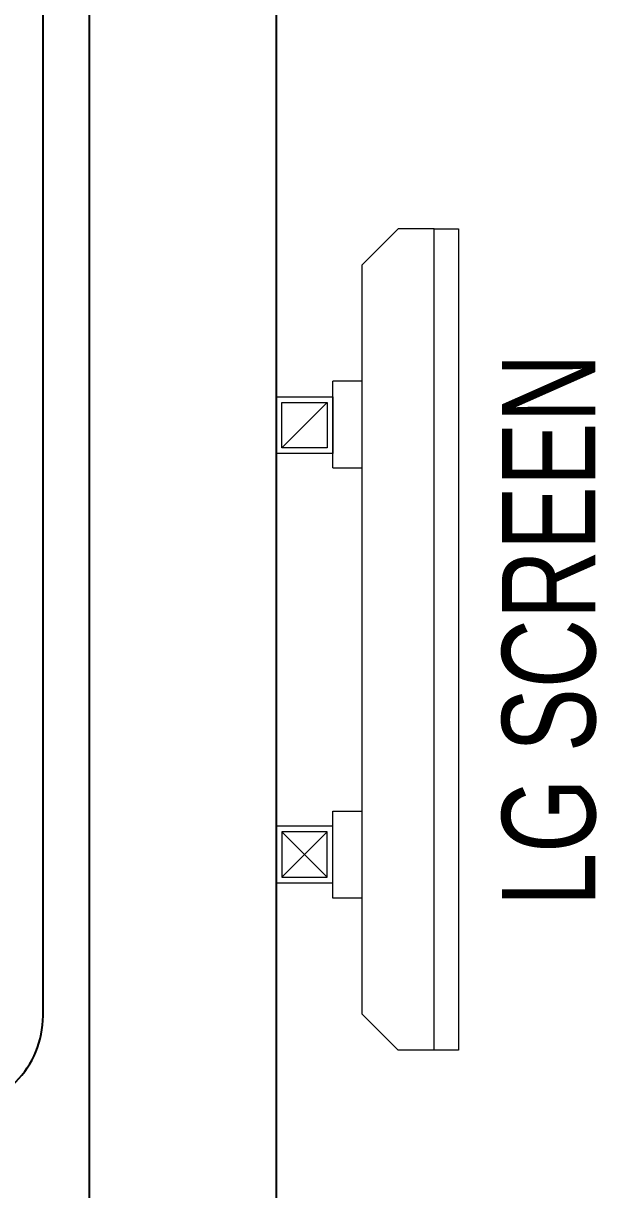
# Model space of a CAD drawing. Header units: feet. Extents: x 9216052 to 9238619, y -7067889 to -7056358.
# Drawn here: x 9235853 to 9236160, y -7057608 to -7056983 of the extents above; entities that cross this region are included whole.
import ezdxf

# ---------------------------------------------------------------- set-up
doc = ezdxf.new("R2010")
doc.units = ezdxf.units.FT
doc.header["$LTSCALE"] = 33
doc.header["$MEASUREMENT"] = 0
for name, color, linetype, lineweight in [('Floor-Unit', 1, 'Continuous', 13), ('LENS-FURNITURE', 13, 'Continuous', 9), ('LENS-PARTITION', 21, 'Continuous', 25), ('LK-IT', 3, 'Continuous', 18), ('TV', 92, 'Continuous', 18)]:
    doc.layers.add(name, color=color, linetype=linetype, lineweight=lineweight)
doc.layers.add('PDF_Geometry', color=7, linetype='Continuous')
doc.styles.get("Standard").update_dxf_attribs({"font": 'GILC____.TTF'})

# ---------------------------------------------------------------- blocks, each defined once
blk = doc.blocks.new('CLINIC SCREEN')
at = {"layer": 'TV'}
for p, q in [((-103.1090284836336, 42.85441964946222), (-127.4114311772946, 18.55201695591665)), ((-127.4114311772946, 42.85441964946222), (-103.1090284836336, 18.55201695591665)), ((102.7052824410566, 42.85441964946222), (127.007685134602, 18.55201695591665))]:
    blk.add_line(p, q, dxfattribs=at)
at = {"layer": 'TV', "ltscale": 12}
for p, q in [((-138.5315413423604, 0), (-138.5315413423604, 15.514207008644)), ((-138.5315413423604, 15.514207008644), (-91.98892031613741, 15.514207008644)), ((-91.98892031613741, 15.514207008644), (-91.98892031613741, 0)), ((91.98892031610741, 15.514207008644), (91.98892031610741, 0)), ((91.98892031610741, 15.514207008644), (138.5315413423595, 15.514207008644)), ((138.5315413423595, 0), (138.5315413423595, 15.514207008644)), ((-220.0000000000082, -19.41163062257681), (-200.5883693773149, 0)), ((200.5883693773149, 0), (-200.5883693773149, 0)), ((219.9999999999918, -19.41163062257681), (200.5883693773149, 0)), ((-220.0000000000082, -38.82326124538668), (-220.0000000000082, -19.41163062257681)), ((219.9999999999918, -38.82326124538668), (219.9999999999918, -19.41163062257681))]:
    blk.add_line(p, q, dxfattribs=at)
at = {"layer": 'TV'}
for points in [[(-130.4492315140169, 15.51421661919448), (-100.0712281470269, 15.51421661919448), (-100.0712281470269, 45.89221998606814), (-130.4492315140169, 45.89221998606814)], [(130.0454854713243, 15.51421661919448), (99.66748210433435, 15.51421661919448), (99.66748210433435, 45.89221998606814), (130.0454854713243, 45.89221998606814)], [(-127.4114311772946, 18.55201695591665), (-103.1090284836336, 18.55201695591665), (-103.1090284836336, 42.85441964946222), (-127.4114311772946, 42.85441964946222)], [(127.007685134602, 18.55201695591665), (102.7052824410566, 18.55201695591665), (102.7052824410566, 42.85441964946222), (127.007685134602, 42.85441964946222)]]:
    blk.add_lwpolyline(points, close=True, dxfattribs=at)
at = {"layer": 'TV', "ltscale": 12}
blk.add_lwpolyline([(-220.0000000000082, -51.71278328332107), (-220.0000000000082, -38.82326124538668), (219.9999999999918, -38.82326124538668), (219.9999999999918, -51.71278328332107)], close=True, dxfattribs=at)
at = {"layer": 'Floor-Unit', "color": 0, "ltscale": 2, "insert": (5.199680584678389, -100.4085774972336), "char_height": 50, "attachment_point": 5}
blk.add_mtext_dynamic_manual_height_columns('LG SCREEN', width=466.4796511627907, gutter_width=12.5, heights=[0], dxfattribs=at)
blk = doc.blocks.new('MOROTISED TABLE-TRIAL SET 950x600')
at = {"layer": 'PDF_Geometry', "lineweight": 25}
blk.add_lwpolyline([(415.5923622683621, 2.18279e-11), (550.0003704861738, 2.18279e-11, 0.4142524001247118), (599.9958994225599, 50.00260162355697), (599.9958994225599, 899.9973678589085, 0.4142518501714829), (550.0003704861738, 950.0000000000218), (50.00260613718999, 950.0000000000218, 0.4142929195148918), (4.605390131e-07, 899.9973678589085), (4.605390131e-07, 50.00260162355697, 0.414163635492108), (50.00260613718999, 2.18279e-11), (415.5923622683621, 2.18279e-11)], format="xyb", dxfattribs=at)

msp = doc.modelspace()

# ---------------------------------------------------------------- linework, layer by layer
at = {"layer": 'LENS-PARTITION'}
msp.add_lwpolyline([(9235988.750325544, -7058487.26329703), (9235888.750325544, -7058487.26329703), (9235888.750325544, -7056596.263292894), (9235988.750325544, -7056596.263292894)], close=True, dxfattribs=at)
msp.add_lwpolyline([(9235988.750325544, -7058487.26329703), (9235888.750325544, -7058487.26329703), (9235888.750325544, -7056596.263292894), (9235988.750325544, -7056596.263292894)], close=True, dxfattribs=at)

# ---------------------------------------------------------------- block references
at = {"layer": 'LENS-FURNITURE', "rotation": 180}
msp.add_blockref('MOROTISED TABLE-TRIAL SET 950x600', (9235863.891457302, -7056615.205248136), dxfattribs=at)
at = {"layer": 'LK-IT', "rotation": 90.00000000000007}
msp.add_blockref('CLINIC SCREEN', (9236034.642545529, -7057313.485517689), dxfattribs=at)
msp.add_blockref('CLINIC SCREEN', (9236034.642545529, -7057313.485517689), dxfattribs=at)

doc.saveas('drawing.dxf')
